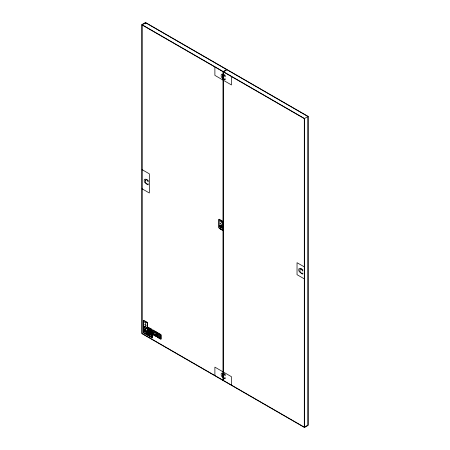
<?xml version="1.0" encoding="UTF-8"?>
<svg xmlns="http://www.w3.org/2000/svg" width="450" height="450" viewBox="0 0 450 450"><rect width="100%" height="100%" fill="white"/><g stroke="black" fill="none" stroke-linecap="round" stroke-linejoin="round"><path stroke-width="0.67" d="M148.68 330.429L148.517 329.805L149.13 329.963L149.58 330.744L149.361 330.548M149.164 331.116L149.209 331.414L148.646 330.418M150.564 329.664L150.452 330.131L149.974 329.991M149.001 329.012L148.866 329.518L149.496 330.075L149.456 329.074M148.686 330.351L148.652 329.884L149.119 330.002M148.911 329.512L149.141 328.888L149.631 329.406M149.197 331.144L149.462 330.598M149.304 331.228L149.985 331.2L150.154 332.004L149.394 331.627M151.071 332.139L151.222 331.577L150.424 331.065L150.255 331.661L150.716 332.432L151.088 331.521M150.294 331.673L150.424 331.217M220.129 221.473L220.348 221.023L221.479 221.664L221.541 222.756L220.072 223.532L221.681 224.46M157.742 334.119L157.956 333.697M157.742 335.745L158.602 334.046M159.238 334.412L158.018 336.814M158.653 337.185L159.874 334.783M159.294 337.551L160.414 335.346M159.93 337.916L160.431 336.938M141.868 24.598L145.496 22.5L308.132 116.398L308.132 425.402L304.504 427.5L141.868 333.602L141.868 24.598L304.504 118.496L304.504 427.5M223.391 380.43L223.391 71.904L227.025 69.806L307.929 116.516L307.929 425.048L304.296 427.14L142.071 333.484L142.071 24.953L145.704 22.86L226.609 69.57L222.975 71.663L222.975 380.194M142.071 24.953L304.296 118.614L308.132 116.398M220.033 225.619L219.555 225.894L220.033 226.716M219.623 225.934L220.067 225.675M220.905 225.191L220.461 225.45L220.905 225.112L221.344 225.962M220.196 225.833L219.825 226.046L220.196 226.693L219.893 226.086L220.23 225.894M220.534 225.641L220.905 225.422L221.276 226.069L220.905 225.501L220.567 225.697M221.243 227.644L220.905 227.919L220.534 227.273M221.614 227.509L221.985 227.295L221.614 226.654M220.905 228.15L221.344 227.891M221.743 227.666L222.182 227.407M221.377 227.953L220.905 228.229L220.461 227.385M221.777 227.722L222.249 227.447L221.777 226.626M144.523 326.706L144.045 326.981L144.523 327.803M144.917 326.475L145.395 326.199L145.868 327.026M144.557 326.762L144.112 327.021L144.557 327.786M144.951 326.537L145.395 326.278L145.834 327.043M145.024 326.723L145.395 326.509L145.727 327.173M144.382 327.173L144.72 326.981L144.315 327.133L144.686 327.774M145.058 326.784L145.395 326.588M145.727 328.731L145.395 329.006L145.058 328.343M146.098 328.596L146.469 328.382L146.098 327.735M145.834 328.978L145.395 329.237L144.951 328.466M145.868 329.04L145.395 329.316L144.917 328.489M150.441 330.57L150.846 330.345M149.079 328.961L149.366 329.023M144.562 322.689L145.395 322.223L145.395 325.097M155.537 332.488L153.506 332.657L155.537 335.171L155.537 332.488L153.506 331.312L153.506 333.996L155.537 335.171M150.075 329.136L149.366 328.899L149.574 329.141M149.344 331.065L149.957 331.239L150.109 331.954M142.071 169.639L149.333 173.829L149.333 192.994L142.071 188.797M304.296 266.889L297.034 262.699L297.034 274.674L304.296 278.865M144.562 324.619L146.222 325.581M150.069 329.091L150.632 329.569L150.48 330.182L149.856 329.996L149.597 329.124M150.148 329.141L150.474 329.659M150.879 331.38L150.39 330.536L150.846 330.289L151.222 330.936M221.574 226.671L221.912 227.256M220.567 227.256L220.905 227.841M304.296 118.614L304.296 427.14M231.48 76.573L231.48 84.96L214.886 75.375L214.886 66.994M231.48 385.104L231.48 376.718L214.886 367.138L214.886 375.519M145.496 22.5L145.496 23.906M222.975 229.854A0.771 0.444 60 0 1 222.435 230.164L219.369 228.398A0.771 0.444 60 0 1 218.829 227.458L218.829 219.611A0.771 0.444 60 0 1 219.369 219.296L222.435 221.062A0.771 0.444 60 0 1 222.975 222.002M145.44 180.512C144.782 182.357 147.004 185.068 148.297 183.831L148.236 184.815L147.549 184.68L144.833 182.565A2.492 1.44 60 0 1 144.191 181.001C143.651 177.947 147.099 179.319 148.269 180.523L148.191 181.879L146.768 179.837L145.778 179.797L145.44 180.512M222.401 75.476C221.743 77.316 223.965 80.027 225.259 78.795L225.197 79.774L224.511 79.639L221.794 77.529A2.492 1.44 60 0 1 221.153 75.966C220.618 72.906 224.066 74.284 225.236 75.482L225.152 76.843L223.729 74.801L222.739 74.762L222.401 75.476M222.401 374.423C221.743 376.262 223.965 378.973 225.259 377.741L225.197 378.72L224.511 378.585L221.794 376.476A2.492 1.44 60 0 1 221.153 374.912C220.618 371.852 224.066 373.224 225.236 374.428L225.152 375.789L223.729 373.742L222.739 373.708L222.401 374.423M299.987 269.741C299.329 271.586 301.551 274.298 302.844 273.06L302.782 274.039L302.096 273.904L299.379 271.794A2.492 1.44 60 0 1 298.738 270.231C298.204 267.171 301.646 268.549 302.822 269.752L302.738 271.108L301.314 269.066L300.324 269.027L299.987 269.741M143.533 320.749L143.528 328.663C143.837 329.766 146.796 331.785 147.257 330.817L147.212 322.751L143.533 320.749M143.533 330.57L143.803 332.798L147.988 334.136L152.145 337.68L148.331 334.221L152.145 335.166L147.988 333.906L143.826 330.362L147.645 333.821L143.826 332.876L152.398 337.573L152.167 335.244L143.533 330.57M148.095 327.696L148.208 331.661L151.746 333.658L151.701 329.552L148.095 327.696M152.657 330.334L152.775 334.299L156.308 336.291L156.268 332.184L152.657 330.334M157.224 332.966L157.337 336.932L160.875 338.929L160.83 334.822L157.224 332.966M219.043 219.662L219.037 227.576C219.347 228.679 222.306 230.698 222.773 229.731L222.727 221.664L219.043 219.662M146.672 328.494L146.227 328.753L146.739 328.534L146.267 327.713L146.672 328.494M146.925 322.149L143.859 320.383A0.771 0.444 60 0 0 143.319 320.692L143.319 328.545A0.771 0.444 60 0 0 143.859 329.484L146.925 331.251A0.771 0.444 60 0 0 147.465 330.936L147.465 323.089A0.771 0.444 60 0 0 146.925 322.149M151.487 329.096L148.427 327.33A0.771 0.444 60 0 0 147.881 327.639L147.881 331.178A0.771 0.444 60 0 0 148.427 332.117L151.487 333.889A0.771 0.444 60 0 0 152.032 333.574L152.032 330.036A0.771 0.444 60 0 0 151.487 329.096M156.049 331.729L152.989 329.963A0.771 0.444 60 0 0 152.443 330.277L152.443 333.81A0.771 0.444 60 0 0 152.989 334.755L156.049 336.521A0.771 0.444 60 0 0 156.594 336.206L156.594 332.674A0.771 0.444 60 0 0 156.049 331.729M160.616 334.367L157.551 332.601A0.771 0.444 60 0 0 157.011 332.91L157.011 336.448A0.771 0.444 60 0 0 157.551 337.387L160.616 339.159A0.771 0.444 60 0 0 161.156 338.844L161.156 335.306A0.771 0.444 60 0 0 160.616 334.367M152.111 334.963L143.859 330.204A0.771 0.444 60 0 0 143.319 330.514L143.319 332.134A0.771 0.444 60 0 0 143.859 333.079L152.111 337.838A0.771 0.444 60 0 0 152.651 337.528L152.651 335.908A0.771 0.444 60 0 0 152.111 334.963"/></g></svg>
